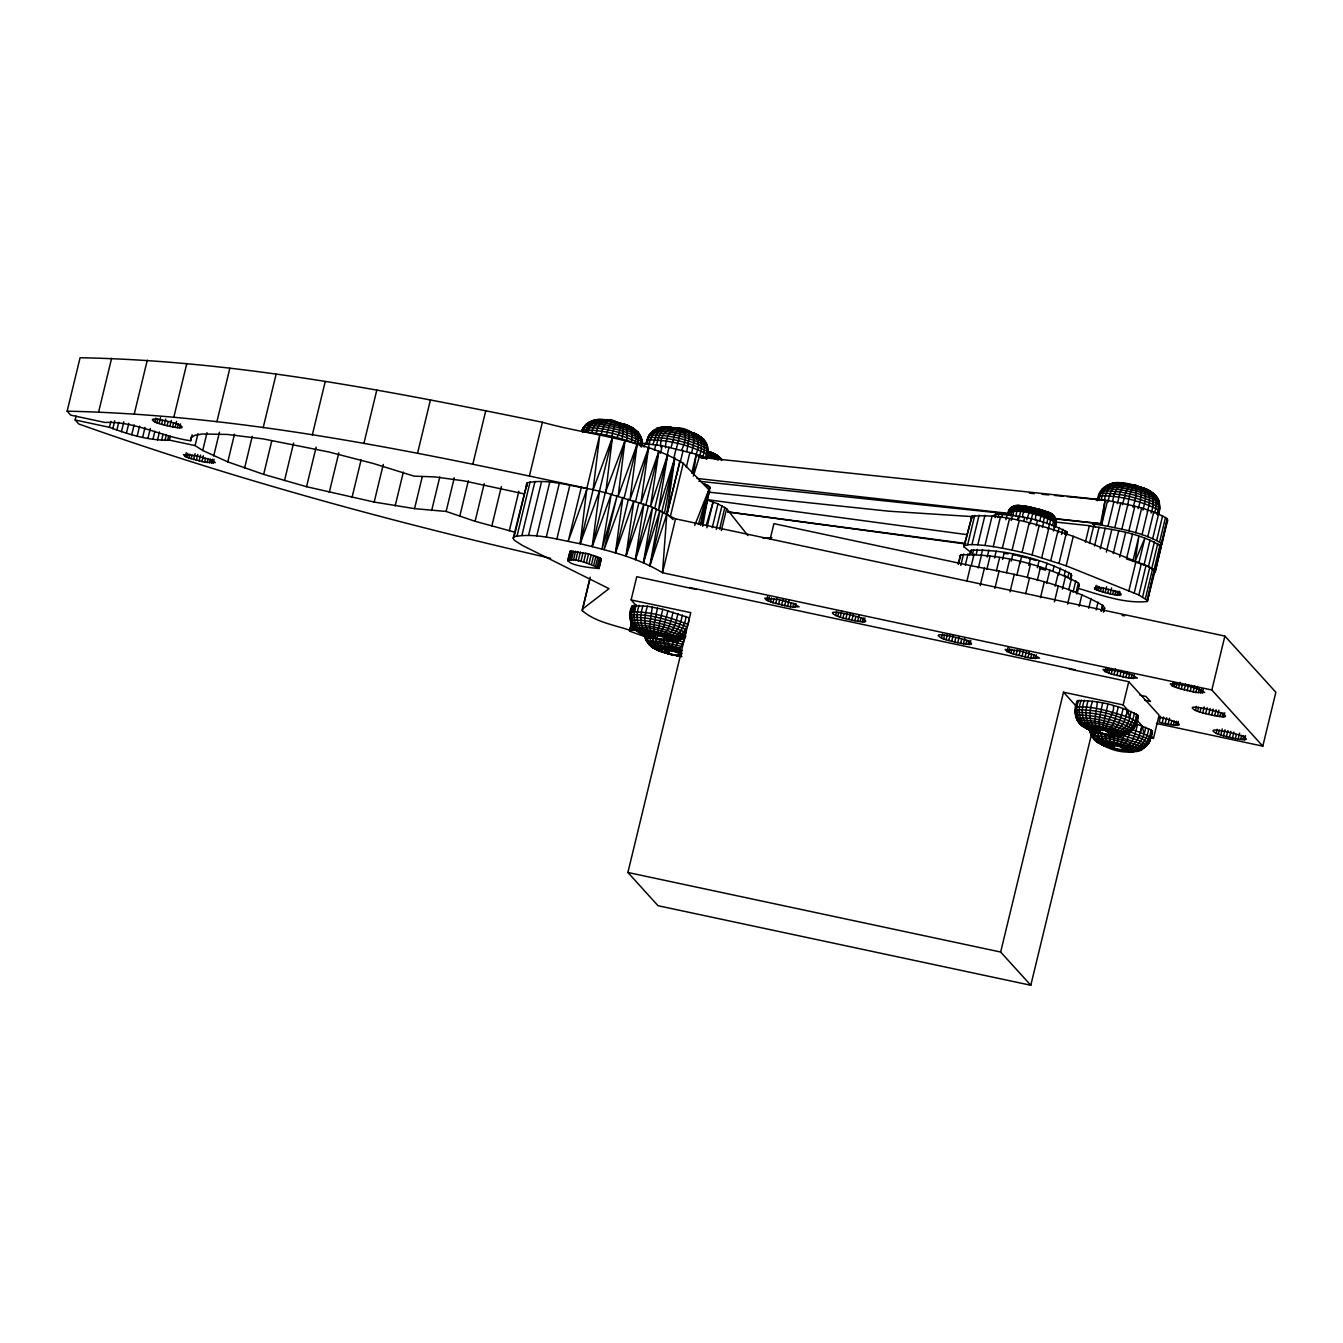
<?xml version="1.0" encoding="UTF-8"?>
<svg xmlns="http://www.w3.org/2000/svg" width="1343" height="1343" viewBox="0 0 1343 1343"><rect width="100%" height="100%" fill="white"/><g stroke="black" fill="none" stroke-linecap="round" stroke-linejoin="round"><path stroke-width="1.5" d="M582.056 431.556L582.879 428.299L586.874 423.666C605.189 423.163 624.461 428.098 640.695 436.509L642.357 445.204C643.398 433.621 632.603 425.932 622.413 423.935C632.15 424.371 637.858 434.544 634.987 443.375L637.992 444.718L638.21 436.895L636.515 432.261L631.613 427.309M645.916 443.861L647.225 440C667.689 439.446 689.244 444.953 707.425 454.37L707.308 455.865L706.972 444.667L703.782 439.43L697.521 434.696L688.304 431.321L697.521 434.696L703.782 439.43L707.811 447.219L707.056 458.467M1133.811 725.942L1135.238 725.539L1135.339 724.062C1117.292 714.711 1095.888 709.238 1075.542 709.792C1074.736 718.018 1080.494 725.438 1087.981 728.275C1075.743 726.378 1071.949 710.313 1077.539 700.677C1097.986 700.207 1119.592 705.495 1137.739 715.047L1138.142 715.903C1138.058 731.213 1122.177 739.724 1108.747 734.974C1117.829 737.391 1129.178 736.098 1134.516 727.302L1134.113 726.479C1116.436 717.313 1095.452 711.958 1075.542 712.495L1076.683 719.109L1080.511 724.381L1085.765 728.292L1094.981 731.683L1082.324 726.127L1077.573 720.721L1076.784 717.766C1095.082 717.263 1114.371 722.198 1130.605 730.609L1126.542 741.386L1121.237 746.775C1110.258 743.032 1093.32 746.507 1090.331 731.028L1093.84 730.508M1153.973 572.554L1155.215 571.866L1161.208 546.282C1140.089 533.07 1113.716 529.427 1089.291 526.053L1085.379 542.236M1155.215 571.866L1161.208 546.282M685.837 636.381L678.618 639.973L673.212 640.359L667.505 637.203L657.08 634.165L662.754 609.302L689.06 617.78C689.11 631.529 674.656 643.733 661.797 636.464C642.978 635.189 642.676 621.305 647.427 606.23L662.754 609.302M644.271 633.963C644.976 644.606 655.266 649.995 664.214 652.53L651.556 646.973L645.547 639.184L649.357 638.126L659.463 639.1C659.06 651.59 673.431 650.482 681.891 653.051L671.416 650.516L673.716 639.419M1084.54 726.362L1079.503 723.558C1092.027 719.73 1112.944 727.167 1126.022 733.496L1123.755 734.974L1118.35 735.343L1112.659 732.204L1102.183 729.669L1107.891 704.303M1121.237 746.775C1132.35 748.639 1135.574 732.405 1137.504 724.364L1150.783 729.837C1150.699 742.847 1137.538 754.397 1124.981 748.504C1114.673 748.118 1122.849 741.454 1123.839 735.679L1140.744 741.118L1147.291 745.331L1140.727 749.998L1132.72 751.19L1127.029 748.051L1116.57 745.499L1118.299 736.837L1097.265 733.228L1090.701 734.185C1101.814 750.636 1134.55 759.92 1148.886 743.149L1142.121 738.801L1126.273 733.614M645.009 631.563L644.808 634.752L649.827 636.683C635.34 635.172 624.361 619.157 632.385 605.676L647.427 606.23M660.571 651.221L659.178 650.6L659.379 647.41M1090.147 726.563L1089.945 729.753L1091.339 730.374M679.457 638.16L674.27 650.717L665.859 648.82L663.795 639.856L668.411 640.779L668.965 649.995C666.514 647.712 648.686 646.268 658.691 650.801M1113.548 735.779L1114.136 744.996C1107.169 741.302 1091.339 742.545 1108.244 746.607L1108.982 743.535M701.449 524.089L709.591 490.447L683.234 463.301C640.913 438.053 588.905 435.367 542.387 422.256C389.99 391.216 236.083 360.579 80.076 357.742L67.15 411.176L70.759 415.155L105.056 422.474C134.736 420.98 161.832 436.844 190.689 440.756L190.975 437.549L194.936 435.266L202.474 433.974L227.42 434.444L263.194 438.892L328.716 451.953L373.656 463.587L414.097 476.144L434.83 476.899L463.99 480.878L524.022 493.838M631.109 630.639C614.674 625.049 595.637 622.262 582.258 610.629L582.459 609.101L609.017 588.654L522.091 545.275L514.201 540.155L513.177 538.19L514.151 536.696C536.058 532.483 558.587 540.071 580.176 543.68L593.102 489.742L612.358 437.784L605.76 492.763L650.532 506.462L675.546 518.851L1224.883 636.078L1275.85 692.266L1262.806 746.154L1156.441 723.457M1262.806 746.154L1211.839 689.983L662.502 572.739L666.833 514.033L674.841 457.896L658.574 509.769L667.689 454.706L650.532 506.462L658.842 451.315L640.93 503.004L648.551 447.807L630.035 499.495L637.136 444.315L618.2 496.054L624.948 440.94L605.257 492.646L593.102 489.742L599.75 434.931L586.824 488.365C567.3 485.36 546.92 478.696 527.195 482.792L513.177 538.19M675.546 518.851L662.502 572.739C637.405 557.429 608.396 550.647 580.176 543.68L586.824 488.365C415.726 451.5 242.747 414.97 67.15 411.176M673.145 519.607L667.152 514.235L680.078 460.8L666.833 514.033L649.878 565.772L659.917 510.407L643.431 562.784L652.631 507.301L635.39 559.578L643.868 504.045L625.972 556.271L633.862 500.704L615.43 552.93L622.883 497.38L604.081 549.673L617.109 495.768L602.033 549.136L611.233 494.19L592.213 546.551L599.431 491.219L612.358 437.784M1159.311 545.879L1161.896 544.519L1161.342 543.378C1143.447 532.5 1121.858 529.243 1101.579 525.096L1105.104 500.133L1092.581 499.059M693.408 474.029L696.295 454.27L662.25 445.725L640.863 443.173M1047.104 511.985C1053.97 513.395 1058.955 520.345 1055.027 527.01M633.829 605.273C627.45 617.344 635.508 634.886 650.079 633.308C644.086 634.954 636.045 630.857 632.855 625.2L632.771 626.459L635.726 628.356M1090.701 525.818L1054.524 521.957M696.379 589.443L636.75 576.718L631.126 599.935L635.86 605.139C632.167 614.893 633.711 629.011 644.976 632.822M702.691 526.322L707.375 500.083L718.001 503.91L726.63 508.695L747.917 535.572M664.6 512.724L674.841 457.896L661.914 511.33M634.987 443.375L631.26 441.948C632.906 435.82 632.15 425.765 624.377 424.606M649.794 635.978L654.545 638.143L655.266 633.241L654.545 638.143L669.032 640.812L672.591 639.704M1101.394 611.334L1102.603 605.273C1062.514 582.342 1015.509 574.435 970.653 565.638L773.921 523.652L770.143 539.248M631.26 441.948L626.912 440.47L627.248 428.702L623.622 424.119M626.912 440.47L622.111 439.01L623.353 429.357L621.054 423.33C609.353 420.493 593.757 415.239 584.49 426.134L584.876 426.94M678.803 652.849L678.081 655.938L681.64 656.576L665.557 653.134L660.823 650.801M622.111 439.01L616.974 437.583C629.917 415.642 593.505 413.661 591.961 432.564L585.061 432.093L590.215 423.179L597.551 419.604M1123.856 747.665L1123.134 750.821L1125.837 751.274L1112.894 747.816M1087.981 728.275C1064.479 717.783 1116.755 729.232 1118.904 731.851C1134.617 737.038 1104.433 737.139 1109.486 731.817L1108.73 734.856L1118.635 735.712M550.664 558.319C391.199 521.722 232.977 478.779 78.75 423.968L75.141 419.99L76.098 416.045M98.694 411.713L111.62 358.279M515.276 532.281L475.103 521.302L446.128 511.448L414.534 508.644L374.177 502.064L306.557 486.703L263.664 474.381L227.79 461.874L202.709 450.476L195.088 445.591L169.352 440.101C148.872 440.773 128.492 434.41 109.454 427.309L110.881 421.383M112.812 428.736L114.726 420.812M116.841 430.213L118.755 422.306M121.424 431.741L123.825 421.836M126.427 433.235L128.827 423.347M134.35 413.661L147.277 360.226M131.732 434.696L134.132 424.791M137.187 436.055L139.588 426.151M142.643 437.281L145.044 427.393M147.948 438.355L150.349 428.451M154.865 421.987C143.046 414.769 177.108 422.995 179.66 424.959C191.478 432.177 157.433 423.952 154.865 421.987L155.822 418.042M156.829 422.743L157.786 418.781M152.968 439.228L154.881 431.304M159.095 423.515L160.539 417.572M157.551 439.883L159.464 431.959M161.63 424.287L162.587 420.325M164.316 425.043L165.76 419.1M161.58 440.303L163.023 434.377M167.103 425.731L168.06 421.786M164.954 440.487L166.381 434.544M169.889 426.369L171.333 420.426M167.573 440.42L168.53 436.458M173.868 417.002L186.795 363.55M169.352 440.101L170.309 436.139M172.609 426.906L173.566 422.944M175.144 427.343L176.588 421.417M177.461 427.662L178.418 423.716M179.458 427.863L180.415 423.901M185.3 456.586L183.504 454.606L196.666 455.881L209.726 459.491L215.333 462.596L204.623 462.21L188.843 458.047L185.3 456.586L186.257 452.625M190.689 440.756L192.133 434.813M186.895 457.291L187.852 453.33M188.843 458.047L189.799 454.085M191.126 458.819L192.083 454.857M195.088 445.591L197.958 433.722M193.644 459.591L195.088 453.649M196.347 460.33L197.774 454.404M199.117 461.035L200.56 455.092M202.709 450.476L207.023 432.664M201.92 461.656L203.347 455.73M204.623 462.21L205.58 458.248M216.911 421.685L229.838 368.251M207.175 462.647L208.131 458.685M209.474 462.966L210.431 459.004M211.472 463.167L212.429 459.205M213.705 455.949L219.446 432.211M213.101 463.217L214.057 459.256M227.79 461.874L234.488 434.158M244.594 468.069L252.249 436.391M263.178 427.695L276.104 374.261M263.664 474.381L271.806 440.739M284.498 480.643L293.597 443.039M312.298 434.998L325.224 381.563M306.557 486.703L316.142 447.118M329.253 492.394L338.839 452.809M363.886 443.509L376.812 390.074M352 497.548L361.099 459.944M374.177 502.064L383.275 464.443M395.195 505.791L403.336 472.132M417.555 453.195L430.482 399.744M414.534 508.644L422.206 476.966M431.657 510.541L439.799 476.899M446.128 511.448L454.27 477.806M459.742 516.333L468.354 480.71M472.887 463.939L485.813 410.505M475.103 521.302L484.202 483.698M491.79 526.171L501.359 486.586M509.316 530.838L518.885 491.253M514.151 536.696L527.195 482.792M529.461 475.707L542.387 422.256M517.105 535.723L530.132 481.818M521.94 535.286L534.984 481.382M528.538 535.404L541.582 481.499M536.713 536.075L549.757 482.171M546.248 537.284L559.292 483.379M556.858 538.979L569.902 485.075M581.318 487.24L568.274 541.128L587.227 488.466L593.102 489.742M567.653 560.619L570.12 551.251L588.57 553.82L601.261 558.688L599.028 568.492C552.947 565.067 564.58 550.781 599.028 568.492M567.871 561.055L570.12 551.251M568.677 560.081L570.859 551.05M569.852 559.997L572.051 550.966M571.463 560.065L573.646 551.033M573.427 560.249L575.61 551.218M575.711 560.568L577.893 551.537M578.212 561.005L580.394 551.973M580.881 561.542L583.08 552.51M583.634 562.163L585.817 553.131M586.387 562.851L588.57 553.82M592.213 546.551L605.257 492.646M589.04 563.59L591.222 554.558M591.524 564.345L593.707 555.314M582.459 609.101L590.181 577.171M582.258 610.629L589.98 578.682M593.774 565.101L595.956 556.069M612.022 494.375L624.948 440.94M595.704 565.839L597.887 556.808M597.249 566.545L599.448 557.513M598.39 567.166L600.573 558.134M599.079 567.72L601.261 558.688M624.21 497.766L637.136 444.315M615.43 552.93L628.474 499.042M644.052 447.101L644.959 443.324M646.436 443.224C647.326 430.515 661.344 424.203 672.507 427.745C661.344 426.016 645.479 429.794 668.864 427.074M647.477 444.449C647.897 425.882 667.756 425.714 680.767 431.137C694.868 432.345 713.234 441.041 704.924 458.164M635.625 501.258L648.551 447.807M648.635 449.485C648.417 437.7 657.566 423.196 670.778 427.578M625.972 556.271L638.999 502.366M652.883 444.415L657.281 432.513L664.651 427.275L677.359 429.273L694.717 434.074L701.885 437.6L704.101 440.101L702.607 440.89M654.444 450.291L655.82 444.617M656.677 444.785C657.869 437.415 661.713 426.638 670.879 427.275M645.916 504.75L658.842 451.315M660.689 447.001C658.557 414.802 709.809 427.443 695.976 454.169M660.42 453.296L662.25 445.725M635.39 559.578L648.417 505.69M665.54 447.84C665.658 420.745 695.288 422.206 681.707 449.804M666.783 456.553L669.083 447.085M654.763 508.141L667.689 454.706M632.385 605.676C627.701 616.001 631.411 629.985 642.474 634.131M631.898 608.782L630.723 613.633L630.824 612.123C650.146 611.031 669.586 617.377 687.498 624.226M671.097 447.269L675.16 433.218L678.568 428.602M643.431 562.784L656.475 508.879M629.649 631.176L631.881 621.373L629.649 631.176L645.093 636.733M634.567 611.585L636.129 605.139M629.431 630.723L632.184 622.967M630.438 630.186L631.63 630.119L632.939 624.696M673.833 458.148L676.117 448.68M676.402 448.461L681.287 429.458L684.645 430.515M631.63 630.119L633.241 630.169L634.114 626.56M639.218 605.257C635.625 614.473 635.81 628.406 646.369 632.872M649.878 565.772L662.922 511.868M643.028 605.626C640.124 614.389 638.513 627.718 648.098 633.04M680.397 461.791L683.134 450.442M670.308 516.736L683.234 463.301M686.844 451.214L689.244 436.744L688.355 432.026L686.139 430.65L690.688 432.077C695.976 437.566 693.122 446.212 691.645 452.692M676.1 651.791L681.405 646.386L685.299 636.968L677.258 640.695L670.896 639.99L678.316 639.369L685.467 635.608C669.217 627.198 649.945 622.262 631.646 622.766L634.03 627.903L639.251 632.553L644.002 634.551L644.741 631.495M652.278 607.07L649.508 626.358L651.489 632.973L654.595 634.148L654.041 624.931L657.432 608.094M686.273 467.465L689.933 452.322M655.653 633.56L654.326 637.992L648.719 635.759L649.458 632.687M650.163 636.196L650.902 633.124M651.456 636.649L652.211 633.577M691.712 473.189L696.295 454.27L706.972 458.114L706.754 459.037M652.58 637.069L653.705 632.469M653.487 637.472L654.595 632.872M654.142 637.841L655.266 633.241M699.703 455.596C702.507 448.126 702.742 436.307 693.827 433.034M696.295 454.27L699.183 457.174L701.667 457.728L702.036 456.217L704.32 458.383L706.972 458.114M702.725 456.939C706.166 448.68 704.722 436.106 694.499 433.823L695.422 433.755L691.947 432.631M682.513 650.667C678.433 648.249 634.03 639.234 658.372 650.398L659.111 647.343M668.042 610.629L663.526 627.198L659.396 635.289L671.097 638.68M706.25 459.205L707.845 451.718L706.603 443.895C690.352 435.468 671.08 430.549 652.765 431.053L648.77 435.686L647.108 441.511L649.273 435.065C669.2 434.528 690.168 439.883 707.845 449.049L707.744 450.509M657.096 650.096L659.967 650.784L660.706 647.712M646.184 635.373L640.611 632.57L642.827 633.275C619.341 622.783 671.618 634.232 673.766 636.851C688.573 640.829 659.06 644.657 664.466 636.599M673.179 612.055C670.778 620.181 669.754 631.26 661.73 635.944M663.727 639.671L666.917 639.637L667.672 636.582M678.853 652.429L678.081 655.938L668.932 653.991L664.533 652.043L665.658 647.444M666.917 639.637L668.243 639.822L668.982 636.75M665.843 652.497L666.951 647.88M707.106 485.612L704.353 483.765L710.078 488.046L709.238 489.624L710.262 487.257L707.257 484.957M666.967 652.916L667.706 649.844M667.857 653.319L668.982 648.719M677.98 613.516C675.949 621.91 673.649 634.131 663.895 636.599M668.529 653.688L669.637 649.089L668.294 653.89L678.752 655.3L673.498 654.981L674.522 655.115M673.699 650.18L670.039 649.391L668.294 653.89L673.951 655.25M700.442 524.945L709.054 489.322L694.717 525.382M706.972 497.951L707.912 494.106M700.777 524.928L709.591 490.447M701.634 523.837L707.375 500.083M682.328 614.993C680.767 623.958 676.603 636.548 665.859 637.27M706.871 527.765L713.099 502.03L706.217 525.382M686.055 616.42C684.93 626.09 678.87 638.496 667.538 637.925M677.946 655.703L679.273 652.312M678.534 655.384L679.961 652.278M1091.691 733.547L1030.803 985.258L658.053 905.719L627.903 872.48L690.755 612.66L631.126 599.935M712.26 527.665L718.001 503.91M716.239 529.444L721.98 505.69M719.613 529.075L724.884 507.301M721.359 530.468L726.63 508.695M766.668 600.321L764.721 598.172L778.94 599.549L793.075 603.46L799.135 606.818L790.305 606.868L772.947 602.722L766.668 600.321L767.625 596.326M768.381 601.076L769.338 597.081M770.496 601.899L771.453 597.904M772.947 602.722L773.921 598.743M775.683 603.561L777.127 597.568M778.587 604.367L779.561 600.371M781.609 605.122L783.053 599.146M784.614 605.811L786.075 599.817M787.552 606.398L788.996 600.405M790.305 606.868L791.262 602.873M792.79 607.221L793.763 603.225M794.955 607.422L795.929 603.427M835.665 615.447C821.06 607.321 860.913 616.806 862.475 618.636C877.08 626.761 837.209 617.276 835.665 615.447L836.622 611.451M837.78 616.252L838.737 612.257M840.231 617.092L841.692 611.099M842.968 617.914L843.924 613.936M845.872 618.737L847.332 612.744M848.894 619.492L850.337 613.499M851.898 620.164L853.359 614.171M854.836 620.751L855.793 616.756M857.589 621.221L859.033 615.245M860.091 621.574L861.048 617.579M862.24 621.792L863.213 617.797M864.002 621.843L864.976 617.864M957.928 563.624L960.765 554.81C1000.77 553.719 1042.907 564.48 1078.429 582.879L1079.218 584.558L1076.935 594.026M958.482 564.278L960.765 554.81M941.493 638.026C926.888 629.901 966.742 639.386 968.303 641.215C982.908 649.341 943.055 639.856 941.493 638.026L942.467 634.03M971.174 552.644L963.921 546.786L972.047 516.098C1006.495 513.697 1040.909 525.499 1073.292 536.31L1145.999 565.521L1154.342 570.12L1147.291 601.546C1123.957 603.729 1100.723 594.915 1078.547 588.469M963.921 546.786L972.047 516.098M960.816 565.386L963.569 554.021M943.609 638.832L944.582 634.853M964.929 545.594L967.631 544.838L974.766 515.359M946.076 639.671L947.52 633.678M965.315 565.118L968.068 553.752M948.796 640.51L950.256 634.517M969.528 554.726L971.224 550.21C1005.252 549.287 1041.077 558.436 1071.278 574.099L1071.126 578.984M967.631 544.838L971.979 544.57L979.114 515.091M970.385 553.669L971.224 550.21M972.349 554.743L973.608 549.556M951.717 641.316L953.161 635.323M966.876 581.234L970.653 565.638M971.375 565.336L974.128 553.971M971.979 544.57L977.822 544.788L984.956 515.309M954.722 642.072L955.696 638.076M976.176 554.491L977.419 549.321M957.744 642.76L959.187 636.767M981.33 554.693L982.572 549.505M978.342 567.938L981.565 554.693M960.665 643.347L961.638 639.352M977.822 544.788L984.973 545.476L992.108 515.997M963.418 643.817L964.878 637.824M995.213 517.626L996.053 514.168C1020.327 515.141 1045.626 520.446 1067.081 532.013L1066.946 533.826M965.919 644.17L966.893 640.175M980.205 585.531L984.436 567.988M987.223 557.026L988.901 550.11M998 517.458L998.839 514M968.085 644.371L969.042 640.376M986.937 569.13L990.144 555.884M984.973 545.476L993.249 546.618L1000.384 517.139M969.847 644.439L970.804 640.443M1001.744 517.592L1002.583 514.134M994.542 558.033L996.204 551.134M1005.924 519.758L1007.183 514.587M1007.519 515.074C1007.535 508.963 1013.361 504.028 1019.354 505.707M1007.921 514.57L1009.735 508.863C1025.498 508.426 1042.101 512.673 1056.102 519.926L1056.421 520.58M1009.046 514.251C1009.667 500.687 1025.884 506.915 1033.959 508.46C1042.638 510.374 1059.157 512.992 1051.922 525.768M996.422 570.775L999.628 557.513M993.249 546.618L1002.365 548.196L1009.5 518.7M1010.423 515.863L1013.327 507.486L1018.296 505.472M1011.229 520.496L1012.488 515.309M994.878 588.435L999.125 570.893M1012.857 515.964C1013.26 511.834 1015.342 504.162 1021.083 505.774L1017.205 505.472M1002.6 559.427L1004.262 552.51M1015.845 516.249C1016.55 512.64 1017.709 504.716 1023.198 505.975L1019.169 505.539M1017.524 519.775L1018.347 516.333M1018.867 518.448L1020.881 510.374L1023.047 506.848L1030.971 507.234L1026.707 519.909M1006.511 572.789L1009.718 559.527M1002.365 548.196L1012.085 550.126L1019.203 520.648M1011.178 561.139L1012.84 554.239M1023.081 517.374C1020.143 512.405 1032.717 504.464 1024.356 506.16M1023.752 521.034L1024.591 517.575M1010.037 591.81L1014.284 574.284M1012.085 550.126L1022.073 552.376L1029.208 522.897M1016.886 575.14L1020.092 561.878M1020.009 563.137L1021.67 556.237M1029.762 524.206L1031.004 519.019M1030.87 520.866L1034.144 507.956L1044.166 511.28L1044.854 514.906L1043.242 522.444M1035.453 520.177C1035.738 503.021 1044.787 507.469 1039.482 521.285M1036.158 525.818L1037.417 520.631M1007.065 651.624L1005.135 649.475L1019.337 650.851L1033.472 654.763L1039.532 658.12L1030.702 658.171L1013.361 654.041L1007.065 651.624L1008.039 647.628M1028.822 565.353L1030.484 558.436M1147.812 600.707L1138.864 594.999L1066.157 565.806L1032.079 554.877L1039.213 525.398M1008.778 652.379L1009.751 648.384M1027.244 577.742L1030.45 564.48M1010.893 653.202L1011.867 649.206M1025.699 593.623L1029.477 578.044M1042.369 527.547L1043.629 522.36M1013.361 654.041L1014.318 650.046M1046.633 523.602C1047.506 520.144 1050.344 512.64 1045.022 511.196L1051.586 514.134M1016.08 654.864L1017.541 648.87M1037.35 567.72L1039.029 560.803M1048.178 529.31L1049.42 524.139M1049.554 524.727L1051.065 517.139L1048.833 512.623L1050.746 513.479M1041.765 557.563L1048.883 528.068M1019.001 655.669L1020.445 649.693M1037.283 580.529L1040.489 567.266M1022.006 656.425L1023.467 650.448M1053.651 526.725C1056.706 521.084 1055.111 513.446 1048.01 512.203M1053.416 531.089L1054.658 525.919M1054.691 527.564L1056.135 521.151L1055.413 517.592C1042 511.565 1024.323 504.229 1010.121 508.376L1008.677 512.287L1009.718 513.11M1055.43 526.506L1056.135 521.151C1042.907 514.755 1021.738 507.234 1009.063 511.112M1047.003 563.254L1045.341 570.171L1039.348 568.324M1025.028 657.113L1026.472 651.12M1040.472 597.669L1044.25 582.073M1050.847 560.316L1057.982 530.838M1057.915 532.818L1059.174 527.648M1027.949 657.701L1029.409 651.708M1046.667 583.399L1049.873 570.137M1030.702 658.171L1031.676 654.175M1061.558 534.447L1062.817 529.276M1052.962 570.876L1054.205 565.705M1033.203 658.523L1034.177 654.528M1064.63 534.195L1065.469 530.737M1035.369 658.725L1036.326 654.729M1059.056 563.103L1066.191 533.607M1066.241 535.471L1067.081 532.013M1055.145 586.27L1058.351 573.008M1058.737 574.989L1060.416 568.072M1054.423 601.849L1058.183 586.253M1066.157 565.806L1073.292 536.31M1064.16 575.492L1065.419 570.322M1062.431 589.073L1065.637 575.811M1067.819 577.524L1069.078 572.336M1070.018 579.269L1071.278 574.099M1068.776 589.812L1071.529 578.447M1067.584 604.115L1070.875 590.484M1073.074 592.179L1075.827 580.814M1096.375 500.503L1096.677 499.193M1097.617 499.747C1098.389 485.78 1115.194 479.518 1126.055 484.202M1097.751 500.721L1099.749 493.317L1102.569 488.785C1121.791 488.264 1142.054 493.435 1159.127 502.282L1159.949 508.443L1158.74 514.335M1076.129 592.347L1078.429 582.879M1076.381 593.388L1079.218 584.558M1099.178 500.318C1099.615 489.389 1109.687 480.676 1120.549 482.96M1089.475 543.445L1093.588 526.406M1161.896 544.519L1167.302 518.784C1149.39 507.906 1127.818 504.632 1107.539 500.503L1101.579 525.096L1100.605 523.703L1092.849 523.971L1095.418 526.809M1101.478 500.184C1101.864 489.574 1111.702 479.804 1122.479 483.446M1079.134 606.297L1081.971 594.596M1104.584 500.284C1105.171 490.648 1113.448 479.417 1124.192 483.614M1094.511 546.03L1099.094 527.111M1107.992 502.265C1109.284 494.577 1112.709 482.557 1122.58 483.144M1030.803 985.258L1000.653 952.036L1063.505 692.199L1123.151 704.924L1127.868 710.145L1129.631 717.867C1127.633 729.434 1114.908 736.837 1104.55 730.29C1087.796 731.801 1088.283 712.008 1092.564 701.231M1100.202 548.918L1105.239 528.101M1112.776 501.275C1113.548 492.377 1119.928 479.065 1130.705 484.739C1145.378 483.362 1140.761 500.335 1138.142 508.712M1108.009 526.204L1113.951 501.594M1088.753 608.261L1091.104 598.525M1095.233 589.292C1089.576 583.651 1117.678 591.356 1120.381 593.22C1126.038 598.86 1097.936 591.155 1095.233 589.292L1096.19 585.363M1117.242 503.709C1119.458 497.296 1119.659 486.149 1127.516 483.916M1096.66 589.93L1097.617 585.984M1106.347 552.074L1111.836 529.36M1098.423 590.601L1099.363 586.673M1114.824 527.564L1120.784 502.97M1100.471 591.289L1101.411 587.361M1096.173 609.907L1098.054 602.117M1122.395 504.75L1126.861 489.087L1130.269 484.47L1123.52 483.446M1102.737 591.994L1103.677 588.049M1077.539 700.677L1075.441 711.27L1075.542 709.792M1113.229 553.568L1118.719 530.854M1078.966 700.274C1072.469 712.495 1080.863 729.82 1095.3 728.41C1092.111 729.786 1080.897 725.438 1089.458 729.954M1105.155 592.666L1106.582 586.757M1101.193 611.132L1102.603 605.273L1104.618 607.926L1103.677 611.82M1121.858 529.159L1127.818 504.548M1127.717 505.958C1131.427 477.017 1141.55 480.609 1133.022 507.285M1081.266 700.139C1077.086 709.792 1078.916 724.028 1090.113 727.805M1107.656 593.287L1108.613 589.359M1084.372 700.24C1080.779 709.473 1080.947 723.407 1091.523 727.856M1110.174 593.858L1111.601 587.965M1119.693 557.127L1125.652 532.533M1112.608 594.345L1113.565 590.416M1128.875 530.921L1134.835 506.311M1088.166 700.61C1085.278 709.389 1083.667 722.719 1093.236 728.024M1114.891 594.731L1115.848 590.802M1116.973 595.033L1117.93 591.088M1132.451 534.346L1126.492 558.94L1148.466 566.477L1155.265 570.876M1118.769 595.201L1119.726 591.273M1135.674 532.802L1141.617 508.208M1109.973 730.508L1108.848 735.091L1089.139 729.551L1089.878 726.496M1142.96 510.172C1144.387 503.541 1149.172 490.178 1140.006 487.19C1148.265 489.624 1157.565 493.67 1159.513 503.105L1157.683 504.061M1097.416 702.053L1094.663 721.359L1096.643 727.973L1099.749 729.148L1099.178 719.932L1102.586 703.094M1090.734 729.937L1091.473 726.865M1104.953 671.567L1103.023 669.418L1117.242 670.795L1131.36 674.706L1137.42 678.064L1128.59 678.114L1111.249 673.968L1104.953 671.567L1105.927 667.572M1132.955 560.837L1138.898 536.243L1135.02 561.492L1144.824 538.174L1138.881 562.767M1106.666 672.323L1107.639 668.327M1093.873 730.76L1094.612 727.688M1147.291 511.649C1149.759 504.313 1152.395 490.145 1141.97 487.862M1142.02 534.749L1147.98 510.155M1108.781 673.145L1109.754 669.15M1128.741 591.323L1135.876 561.844M1095.317 731.196L1096.425 726.597M1096.61 731.65L1097.735 727.033M1111.249 673.968L1112.205 669.989M1097.735 732.069L1098.473 728.997M1151.018 513.076C1154.493 504.615 1154.711 490.682 1143.531 488.147M1098.641 732.472L1099.749 727.872M1099.296 732.842L1100.421 728.242C1101.059 738.952 1083.683 727.016 1080.863 723.357L1077.909 721.443L1078.009 720.201C1095.149 719.73 1113.213 724.347 1128.422 732.237L1128.338 733.479L1123.067 735.074L1127.146 733.815L1132.418 730.088L1132.518 728.678C1115.445 719.831 1095.2 714.644 1075.961 715.181L1075.861 716.574M1104.483 729.333L1100.824 728.561C1097.265 734.806 1099.833 732.623 1105.289 734.268L1105.927 733.731M1113.968 674.807L1115.429 668.814M1147.761 536.696L1153.704 512.103M1134.18 593.186L1141.315 563.707M1154.409 512.808C1158.656 503.491 1155.131 489.893 1143.648 488.499M1116.889 675.613L1117.846 671.634M1144.102 564.664L1150.044 540.054M1156.625 514.033C1169.619 487.291 1115.412 475.691 1102.083 489.389L1103.711 491.185M1138.864 594.999L1145.999 565.521M1157.951 515.091L1159.11 510.256C1140.946 500.838 1119.39 495.315 1098.91 495.886L1098.809 497.38M1152.697 538.593L1158.64 513.983M1119.894 676.368L1121.355 670.392M1113.196 705.629C1116.537 712.294 1098.675 731.213 1108.714 732.086C1121.573 738.835 1136.43 728.242 1136.413 713.989M1105.104 745.768L1105.843 742.696M1148.466 566.477L1154.409 541.867M1122.916 677.057L1123.873 673.061M1109.318 734.537L1110.057 731.465M1142.658 596.695L1149.793 567.216M1106.699 746.171L1107.438 743.099M1156.676 540.373L1162.635 515.762M1110.006 734.503L1110.745 731.431M1118.333 707.056C1115.932 715.181 1114.891 726.261 1106.867 730.945M1151.841 568.139L1157.784 543.546M1125.837 677.644L1127.297 671.651M1145.478 598.256L1152.613 568.76M1124.007 747.43L1123.235 750.938L1114.086 748.991L1109.687 747.044L1110.426 743.972M1159.597 541.984L1165.539 517.374M1110.997 747.48L1112.105 742.88M1154.124 569.633L1160.083 545.023M1147.207 599.599L1154.342 570.12M1158.556 553.618L1159.932 547.944L1161.158 547.256M1128.59 678.114L1129.564 674.119M1147.761 599.582L1154.946 571.228M1161.342 543.378L1167.302 518.784M1112.105 747.917L1113.229 743.317L1114.136 743.72M1161.208 545.359L1167.839 519.909M1123.151 704.924L1128.758 681.707L1069.129 668.982M1113.011 748.32L1113.767 745.247M1123.134 708.516C1121.103 716.91 1118.786 729.115 1109.033 731.599M1113.683 748.689L1114.791 744.072L1113.112 748.555M1131.091 678.467L1132.065 674.471M1133.257 678.668L1134.214 674.673M1110.997 732.271C1121.758 731.549 1125.904 718.941 1127.465 709.994M1135.238 725.539L1136.178 721.493L1129.631 717.867L1131.192 711.421M1124.427 751.241L1123.101 750.703L1124.427 747.312M1123.688 750.384L1125.115 747.279M1134.214 712.764C1133.358 722.903 1126.223 734.336 1114.891 733.698L1116.402 735.376L1118.35 735.343L1116.05 734.99C1127.784 736.585 1137.32 726.362 1137.739 715.047M1124.376 750.351L1126.055 747.312M1136.06 722.987L1138.142 715.903M1123.419 747.447C1134.969 750.149 1140.509 734.822 1141.835 725.841M1125.367 748.118C1137.135 751.409 1144.706 737.122 1145.562 727.268M1148.584 728.611C1147.745 738.751 1140.593 750.166 1129.262 749.545L1130.772 751.207C1162.753 751.845 1067.92 729.518 1104.315 745.583L1105.591 742.645M1150.783 729.837L1152.109 730.894C1151.706 742.209 1142.154 752.416 1130.42 750.838L1132.72 751.19L1130.42 750.838M1152.529 731.75L1149.608 741.386L1152.109 730.894M1149.524 737.525L1153.486 738.381L1159.11 715.164L1128.758 681.707M1160.604 716.222L1159.16 722.215C1191.879 730.088 1179.07 720.939 1159.513 717.397M1162.165 722.97L1163.626 716.977M1172.238 685.92L1170.307 683.788L1184.526 685.148L1198.644 689.077L1204.705 692.434L1195.874 692.484L1178.533 688.338L1172.238 685.92L1173.211 681.925M1173.95 686.693L1174.924 682.697M1165.187 723.659L1166.631 717.666M1176.065 687.498L1177.039 683.503M1168.125 724.246L1169.568 718.253M1178.533 688.338L1179.977 682.345M1170.878 724.716L1171.835 720.721M1181.252 689.177L1182.226 685.182M1173.362 725.069L1174.336 721.073M1175.528 725.27L1176.502 721.275M1184.173 689.983L1185.617 683.99M1177.291 725.338L1178.247 721.342M1187.178 690.738L1188.639 684.745M1190.2 691.41L1191.644 685.434M1193.121 691.998L1194.582 686.021M1195.874 692.484L1197.335 686.491M1198.376 692.82L1199.349 688.825M1195.471 710.397C1180.866 702.271 1220.72 711.756 1222.281 713.586C1236.886 721.711 1197.016 712.226 1195.471 710.397L1196.428 706.401M1200.541 693.038L1201.498 689.043M1197.587 711.202L1198.544 707.224M1202.304 693.089L1203.261 689.11M1200.038 712.042L1201.011 708.046M1202.774 712.881L1204.218 706.888M1205.678 713.687L1207.139 707.694M1211.839 689.983L1224.883 636.078M1208.7 714.442L1210.144 708.449M1211.705 715.131L1213.165 709.138M1214.643 715.718L1216.086 709.725M1217.396 716.188L1218.84 710.195M1219.88 716.541L1220.854 712.545M1216.221 733.278C1201.632 725.17 1241.486 734.638 1243.047 736.484C1257.636 744.61 1217.782 735.125 1216.221 733.278L1217.194 729.283M1222.046 716.742L1223.02 712.747M1218.353 734.101L1219.31 730.105M1223.809 716.809L1224.782 712.814M1220.804 734.94L1222.248 728.947M1223.54 735.763L1224.984 729.769M1226.444 736.568L1227.888 730.592M1229.449 737.324L1230.91 731.347M1232.471 738.012L1233.915 732.019M1235.409 738.6L1236.366 734.604M1238.162 739.07L1239.606 733.077M1240.647 739.422L1241.62 735.427M1242.812 739.624L1243.786 735.628M1244.575 739.691L1245.532 735.695M591.961 432.564L611.686 436.257L615.497 421.87L607.338 420.225L608.211 421.031M606.365 435.048L609.269 425.832L612.677 421.215M1129.245 732.304L1130.521 731.952L1131.142 729.35L1135.943 730.81L1149.222 736.283L1150.447 738.835M1108.747 734.974L1109.553 732.002M1123.94 747.833L1123.134 750.821L1130.772 751.207M601.211 434.024C602.806 429.458 604.384 420.477 610.545 420.93M1104.03 609.974L1104.618 607.926L1103.409 611.854M596.359 433.185C597.417 421.165 608.866 417.404 618.653 422.911M657.382 636.867L656.744 638.764L653.37 636.968M670.039 649.391L668.696 653.84L661.83 651.775M1100.824 728.561L1099.481 732.993L1091.59 729.937M693.408 476.077L699.183 457.174L702.036 456.217M698.326 524.525L709.054 489.322M588.15 432.211C589.527 422.357 600.17 417.404 608.513 420.493M1129.631 717.867L1125.904 716.44L1127.868 710.145M1140.274 732.288L1142.238 725.992L1136.866 720.049M582.761 432.228C584.591 423.112 594.244 418.109 602.973 419.704M671.45 653.739L671.114 654.612M1102.217 732.892L1101.881 733.765L1099.061 733.043L1109.519 734.453M580.176 543.68L599.431 491.219M659.178 650.6L660.437 647.645M1091.221 726.798L1089.945 729.753L1087.864 729.249L1089.139 729.551L1087.629 727.872M1102.469 490.195L1099.648 494.812L1099.749 493.317C1120.079 492.763 1141.5 498.236 1159.546 507.587L1159.429 509.081M581.653 430.7L584.977 425.53C604.199 425.009 624.461 430.18 641.534 439.027L641.518 447.001L640.191 445.943C643.196 435.921 635.004 426.873 625.519 425.412M632.268 611.736L635.86 605.139M586.79 425.009L586.421 424.237C601.849 415.088 622.699 426.084 637.891 432.043L641.064 437.281L639.318 438.204M593.942 421.249C602.184 417.472 616.084 423.565 625.804 425.664C631.613 425.378 647.813 440.185 631.613 428.048M593.656 420.644L596.661 419.855M641.853 443.123L641.954 441.662C624.277 432.496 603.309 427.141 583.382 427.695L583.282 429.139M653.856 433.336L652.312 431.623L654.948 429.508C672.088 429.038 690.151 433.655 705.377 441.545L705.713 442.267M668.344 427.594L662.217 427.628L669.385 427.527M699.636 437.029L698.88 435.451L694.499 433.823M707.325 447.823L707.425 446.413C690.352 437.566 670.107 432.396 650.868 432.916L650.767 434.326L654.511 430.045M707.744 453.212L707.845 451.718C689.798 442.367 668.394 436.895 648.048 437.449L647.947 438.943M721.678 459.474L716.457 454.824L707.845 451.349L715.097 454.068L721.678 459.474L717.531 455.999L712.445 454.303M658.372 650.398L651.556 646.973L647.225 641.047C650.683 646.873 657.751 650.281 664.416 649.441C656.912 649.441 647.762 644.539 646.537 635.642L644.707 636.616L647.108 640.896M1009.735 508.863L1009.651 510.004M1010.121 508.376C1025.162 506.58 1042.168 511.952 1055.85 518.717L1054.691 520.144M1012.404 507.52L1011.061 507.553C1022.862 505.002 1049.722 509.115 1055.783 519.842M1015.761 506.177L1012.118 506.915M1055.329 518.683L1052.14 514.251M1054.691 517.609L1050.965 514.47M1111.232 483.9L1121.086 483.396M1071.11 576.583L1071.966 575.526M1148.953 491.639L1145.512 488.919M1152.512 494.795L1153.587 493.469L1147.358 489.742M1155.4 496.457L1155.484 495.298C1142.406 488.97 1121.472 481.549 1108.949 485.377M1156.978 498.673L1157.078 497.414C1141.852 489.54 1123.789 484.924 1106.649 485.394L1106.548 486.636M1159.445 506.378L1158.287 499.764C1142.054 491.353 1122.765 486.418 1104.466 486.921L1104.366 488.264M1119.659 750.116L1113.431 748.89L1115.194 744.391L1113.851 748.84L1098.238 742.83L1092.295 737.29L1089.845 731.616L1089.912 728.342M1090.331 731.028L1092.245 735.897L1090.231 732.422M1114.438 735.914C1143.212 736.468 1062.8 717.531 1089.139 729.551M1134.516 727.302L1132.619 728.309M1148.886 743.149L1143.615 748.152L1144.991 746.456L1139.133 743.216L1118.299 736.837M604.887 420.208L602.201 420.477L605.928 421.031M660.773 638.731L659.581 639.402L650.415 636.834M1126.878 751.274L1132.82 751.946L1139.586 749.78M632.855 625.2C650.012 624.73 668.059 629.347 683.285 637.237L683.201 638.496L679.692 639.956L673.296 641.098L656.693 638.613M1123.906 750.301L1119.088 750.25M1104.332 730.105L1094.041 727.52L1086.034 727.234L1089.072 727.872M1118.702 745.953L1108.428 743.367L1106.33 740.581L1104.601 734.101M659.178 635.105L648.904 632.519L640.896 632.234L643.935 632.872M673.548 650.952L681.237 653.89M644.321 634.954L634.349 628.574C646.873 624.747 667.807 632.167 680.884 638.496C679.843 641.551 672.692 640.779 669.284 640.913M582.157 430.079C602.487 429.525 623.907 434.998 641.954 444.348L642.357 445.204M632.838 429.878C636.28 427.897 627.617 426.151 626.056 425.244L626.98 425.765M638.177 435.753L639.469 434.158C624.26 426.268 606.197 421.668 589.057 422.122L588.973 423.381M763.025 538.308L771.839 537.603M996.053 514.168L993.702 515.427L994.189 516.467M1120.045 483.463L1113.918 483.497L1119.34 484.319L1116.637 483.53M1052.005 516.115L1052.979 514.906L1050.73 514M1054.927 522.628L1056.051 522.326M1054.742 523.854L1055.951 522.377C1042.655 515.947 1021.402 508.393 1008.677 512.287M647.225 641.047L659.833 641.501L681.405 646.386M667.353 640.426L673.212 640.359L670.896 639.99M658.305 648.719L655.266 648.081L656.845 649.978L662.25 651.859M1136.195 716.944L1137.622 716.541M1112.508 735.427L1116.402 735.376M1146.989 744.156L1150.128 740.765L1148.399 738.851L1130.437 731.969M1101.831 733.614L1105.289 734.268M1125.165 751.106L1130.353 751.308M620.348 423.8L618.334 422.575M1135.926 485.83L1120.801 483.06M678.265 652.446L681.035 651.657C679.827 650.163 641.014 642.441 657.214 649.122M1120.784 735.796L1113.901 735.477M1096.643 727.973L1094.041 727.52M651.489 632.973L648.904 632.519M665.859 648.82L663.274 648.367M672.272 639.335L669.737 638.697L677.392 638.647L686.122 632.687C668.948 625.116 649.676 619.358 630.807 620.181L632.738 625.049M1117.426 734.336L1115.647 734.554L1118.131 734.89M1131.796 750.166L1130.017 750.401L1132.502 750.737M721.359 458.802L716.457 454.824L710.128 452.44M673.263 428.501L674.539 428.132L669.099 427.192M600.103 419.721L603.477 420.141M682.043 637.438L684.091 637.304M680.062 638.949L681.992 638.815M1137.437 750.922L1140.325 750.502L1140.408 749.344C1127.331 743.015 1106.397 735.578 1093.873 739.405L1094.898 740.228M1092.849 523.971L1095.888 523.804M659.581 639.402L666.329 640.426M1108.479 734.906L1104.718 734.403M1101.613 500.167L1104.685 500.066M664.936 427.645L667.689 427.779M1016.92 505.572L1014.771 506.764M677.93 640.074L671.382 641.031L665.641 640.258M679.222 655.35L681.304 655.485M667.253 640.729L669.032 640.812M1114.186 735.796L1110.779 735.259M603.225 419.822L606.6 420.359M973.759 516.702L888.848 511.196L708.349 492.126M1130.621 749.528L1127.062 748.756M1116.251 733.681L1112.675 732.909M1138.663 486.586L1142.389 487.945M651.187 637.287L644.774 635.021L647.88 636.011M666.38 653.202L664.164 651.825M1097.147 732.338L1094.931 730.978M641.534 633.594L644.002 634.551M655.921 649.441L657.6 649.576L656.861 648.719M1086.688 728.594L1088.384 728.729L1085.983 728.024L1087.612 729.131M1101.059 744.442L1103.51 745.399M1029.477 493.15L1034.379 493.62M1042 494.291L1048.933 494.946M1054.54 495.449L1063.488 496.289M1067.081 496.608L1107.539 500.503M633.241 630.169L637.489 630.69M680.011 656.106L681.74 656.274M1125.3 750.384L1132.451 751.526L1128.288 751.325M1128.556 751.644L1136.766 751.543L1142.708 749.327L1142.809 748.068C1127.583 740.194 1109.519 735.578 1092.379 736.048L1095.485 740.648L1100.135 743.418L1109.57 744.442L1108.428 743.367M678.081 655.938L676.704 655.804L679.289 656.24M699.183 457.174L1105.104 500.133L1100.605 523.703L1095.77 524.29L1101.579 525.096M698.83 481.247L1006.931 513.798M1054.809 518.868L1100.605 523.703L1054.826 518.566M1108.848 735.091L1107.471 734.957L1111.467 735.427M1121.841 750.787L1123.235 750.938M1040.355 509.601L1043.729 510.776M697 478.444L1009.063 513.429M668.764 640.477C685.786 642.474 662.401 633.191 657.247 633.208C654.108 631.411 630.354 628.826 642.827 633.275M1129.329 751.257C1144.756 752.919 1120.952 743.921 1116.755 744.056C1113.632 742.243 1089.878 739.674 1102.351 744.123M727.822 511.918L965.919 543.529M707.627 499.697L967.061 534.648M727.856 511.952L964.593 543.848M1122.899 484.219L1116.906 483.178M672.977 639.889L670.493 639.553L671.265 640.376M1021.587 505.774L1025.011 506.126M1004.111 553.333L1008.123 553.887M1122.093 615.48L1124.595 615.833M681.405 429.24L674.421 427.897M671.819 427.578L687.717 431.17M1043.209 510.474L1046.482 511.717M668.243 639.822L672.927 640.695L669.804 640.41M659.463 639.1L662.351 639.604M662.334 639.956L664.919 640.393M690.268 431.976L693.374 432.983M1093.017 731.012L1089.912 730.021M1109.687 747.044L1102.939 744.761M1027.445 506.68L1037.434 508.947M1012.555 554.659L1015.694 555.28M663.324 639.923L653.588 637.707M1114.942 735.41L1118.081 735.695L1116.05 734.99M75.141 419.99L109.454 427.309M689.563 587.479L1075.088 669.754M1139.955 695.17L1145.948 696.446L1150.515 701.482L1144.521 700.207M627.903 872.48L1000.653 952.036M1103.845 745.801L1107.404 746.859M1128.271 484.219L1124.93 483.48L1126.072 483.765M676.57 428.35L673.229 427.594L674.488 428.014M628.96 427.561L631.395 427.578L628.776 426.486M1129.698 484.605L1133.089 485.108M1030.971 507.234L1034.144 508.023M1017.255 555.599L1026.959 557.916M668.411 640.779L682.496 644.304M1120.297 749.579L1116.218 749.444M628.44 426.117L629.514 426.369M642.709 634.249L648.719 635.759M693.307 433.235L695.422 433.755M711.723 452.809L712.999 453.128L711.404 452.406M701.667 457.728L704.32 458.383M1147.123 489.624L1142.977 488.617M712.999 453.128L709.524 452.003M1022.073 552.376L1032.079 554.877M1132.972 485.343L1136.245 486.166M692.552 433.067L689.412 432.245M611.686 436.257L616.974 437.583M675.378 639.839L683.52 642.021M659.967 650.784L664.533 652.043M1139.418 487.039L1135.506 485.881L1136.984 486.686M617.948 422.642L621.826 423.784M706.989 451.617L708.533 452.037M1028.52 558.352L1031.642 559.208M681.136 638.63L684.46 639.537M680.28 648.182C670.912 646.671 656.24 639.939 648.719 644.405L656.845 649.978M1145.848 489.322L1151.404 491.974M1100.353 743.871L1102.754 744.576L1101.999 743.72M640.829 633.04L643.23 633.728L642.474 632.872M705.276 442.804L702.171 438.204L694.146 433.436M712.478 453.632L717.531 455.999M1141.584 488.248L1137.924 487.056M624.092 425.009L621.473 424.203M620.231 423.28L627.466 425.597M706.384 452.641L718.639 457.056L721.846 460.045L706.687 454.219M706.821 456.116L718.32 460.028L713.251 453.246M1033.103 559.662L1036.024 560.551M1141.214 487.358L1145.059 488.852M687.969 431.791L685.551 430.918M714.996 458.752L712.294 453.447L707.106 450.862L709.272 452.423L711.119 457.443M709.272 452.423L716.994 455.395L719.999 459.021M1125.904 716.44C1109.822 711.639 1092.917 705.696 1075.978 707.123L1075.861 708.617M1050.679 514.822L1053.869 516.652M1103.442 743.72L1095.065 737.945L1091.674 730.642M680.229 653.118L681.908 653.756M1146.2 489.708L1149.004 490.85M714.879 454.337L712.075 453.195L715.097 454.807M1099.38 728.527L1102.183 729.669M1113.767 744.358L1116.57 745.499M654.242 633.527L657.046 634.668M668.613 649.374L671.416 650.516M1104.483 743.653L1098.456 739.825L1094.495 733.127M659.346 648.652L651.691 642.844L648.703 635.508M686.693 626.795C668.898 619.996 649.576 613.701 630.404 614.792L630.287 618.955L630.404 617.495C649.189 616.42 668.109 622.598 685.534 629.263M1105.709 746.221L1096.694 741.974M709.406 451.651L710.951 452.356M659.144 650.868L660.689 651.573M1105.893 743.703L1099.229 737.928L1096.761 730.626M660.739 648.703L654.075 642.928L651.607 635.625M1149.222 491.303L1155.803 495.97L1158.656 500.536L1159.026 503.692M648.619 636.515L646.436 634.954M1107.606 743.871L1103.274 740.161L1100.672 733.547M662.468 648.87L658.12 645.16L655.535 638.563M695.674 433.873L697.319 435.082M1151.337 492.898L1153.503 494.526M1051.116 513.731L1052.14 514.873M1075.441 713.956L1076.733 714.98M630.706 621.591L631.965 622.581M646.336 638.429L644.674 634.803M1151.018 735.645L1153.486 738.381M1063.505 692.199L1075.844 705.797M1146.603 490.145L1147.358 490.984M650.096 644.204L651.456 646.168M1111.014 743.821L1108.932 734.839M526.221 484.286L527.245 486.25M648.249 643.179L645.194 636.028M1159.11 510.256L1159.009 511.75L1159.546 504.918C1141.869 495.752 1120.901 490.396 1100.975 490.934L1100.874 492.394M1077.019 701.315L1077.422 702.171M970.368 551.268L971.039 552.695M959.758 556.052L960.564 557.731M971.039 517.29L971.778 518.902M1077.103 717.582L1077.875 720.049M1142.238 725.992L1144.018 733.714M697.521 435.434L695.657 435.115L697.521 435.434"/></g></svg>
